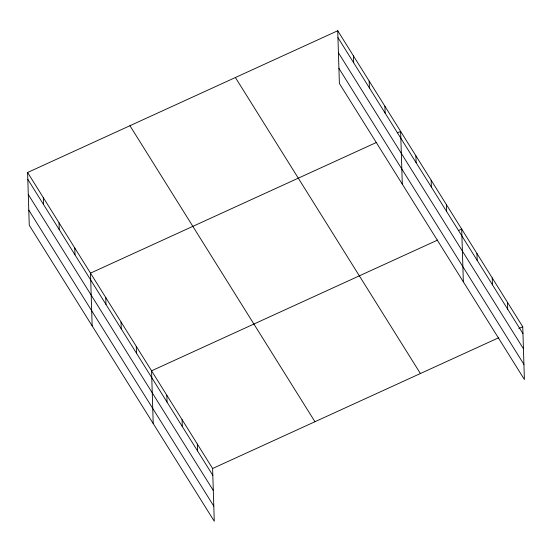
<?xml version="1.0" encoding="UTF-8"?>
<svg xmlns="http://www.w3.org/2000/svg" width="552" height="552" viewBox="0 0 552 552"><rect width="100%" height="100%" fill="white"/><g stroke="black" fill="none" stroke-linecap="round" stroke-linejoin="round"><path stroke-width="0.83" d="M27.6 172.493L212.61 468.503L214.266 521.247L29.256 225.244L27.6 172.493L337.734 30.753L522.744 326.756L524.4 379.507L339.39 83.497L337.734 30.753M376.602 142.375L90.5 273.137L92.163 325.887M397.537 132.811L400.635 131.39L402.298 184.14M437.653 240.058L151.558 370.82L153.214 423.57M458.588 230.494L461.693 229.073L463.349 281.824M212.61 468.503L498.704 337.741M518.866 328.53L522.744 326.756M337.948 37.619L522.958 333.629M338.424 52.764L523.434 348.767M338.914 68.358L523.924 364.368M235.393 77.528L420.396 373.531M129.948 125.718L314.95 421.728M27.814 179.365L212.824 475.375M28.29 194.504L213.3 490.514M28.78 210.105L213.79 506.108M507.481 302.337L507.695 309.21M492.218 277.918L492.432 284.784M476.956 253.492L477.169 260.365M446.43 204.654L446.644 211.526M431.16 180.235L431.381 187.107M415.897 155.816L416.118 162.681M384.91 106.232L385.13 113.105M369.184 81.075L369.398 87.941M353.459 55.911L353.673 62.783M197.347 444.077L197.561 450.949M182.084 419.658L182.298 426.53M166.821 395.239L167.035 402.111M136.289 346.401L136.51 353.273M121.026 321.975L121.247 328.847M105.763 297.556L105.984 304.428M74.775 247.979L74.996 254.845M59.05 222.815L59.264 229.687M43.325 197.657L43.539 204.53"/></g></svg>
